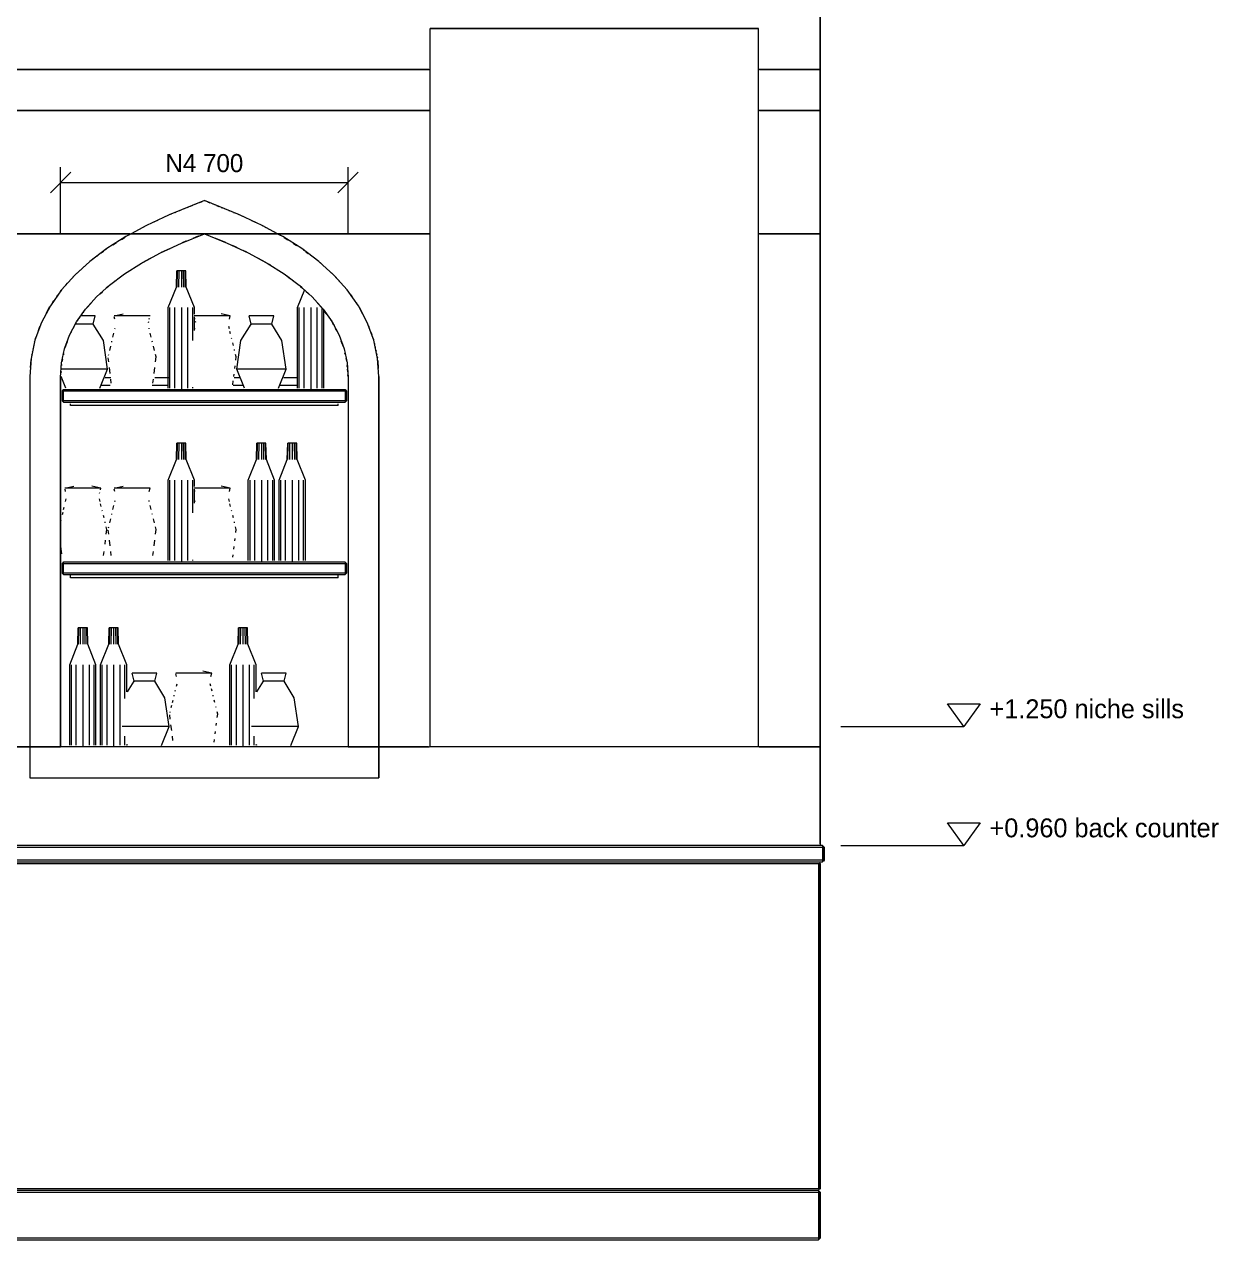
# Model space of a CAD drawing. Header units: metres. Extents: x 10 to 831, y 10 to 584.
# Drawn here: x 344.5 to 460.8, y 362 to 480.4 of the extents above; entities that cross this region are included whole.
import ezdxf
from ezdxf.enums import TextEntityAlignment as Align

# ---------------------------------------------------------------- set-up
doc = ezdxf.new("R2010")
doc.units = ezdxf.units.M
doc.layers.add('DIM', color=1, linetype='Continuous', lineweight=13)
doc.layers.add('VIS', color=8, linetype='Continuous', lineweight=13)

msp = doc.modelspace()

# ---------------------------------------------------------------- linework, layer by layer
at = {"layer": 'DIM'}
for p, q in [((347, 464), (349, 466)), ((348, 460), (348, 466.5)), ((375, 464), (377, 466)), ((376, 460), (376, 466.5)), ((348, 465), (376, 465)), ((424, 412), (436, 412)), ((424, 400.4), (436, 400.4))]:
    msp.add_line(p, q, dxfattribs=at)
for points in [[(434.4, 414.2), (437.6, 414.2), (436, 412), (434.4, 414.2)], [(434.4, 402.6), (437.6, 402.6), (436, 400.4), (434.4, 402.6)]]:
    msp.add_lwpolyline(points, dxfattribs=at)
at = {"layer": 'VIS'}
for p, q in [((422, 400.56), (422, 504)), ((422, 400.56), (422, 504)), ((422, 504), (422, 476)), ((422, 476), (422, 504)), ((416, 480), (384, 480)), ((384, 480), (384, 480)), ((384, 480), (416, 480)), ((384, 480), (384, 479.92)), ((384, 410), (384, 480)), ((416, 480), (416, 480)), ((416, 410), (416, 480)), ((416, 410), (416, 480)), ((383.8636, 476), (322.092, 476)), ((322.172, 476), (383.9436, 476)), ((422, 476), (415.9912, 476)), ((416.0712, 476), (422, 476)), ((422, 476), (421.92, 476)), ((422, 476), (422, 476)), ((422, 476), (422, 472)), ((422, 472), (422, 476)), ((422, 476), (422, 476)), ((383.9132, 472), (329.2636, 472)), ((329.3436, 472), (383.9932, 472)), ((422, 472), (415.9988, 472)), ((416.0788, 472), (422, 472)), ((422, 472), (421.92, 472)), ((422, 472), (422, 472)), ((422, 472), (422, 460)), ((422, 460), (422, 472)), ((422, 472), (422, 472)), ((362, 463.2388), (358.5612, 461.8396)), ((361.1028, 462.874), (361.3272, 462.9652)), ((361.5516, 463.0564), (361.7756, 463.1476)), ((362, 463.2388), (362.0748, 463.2084)), ((365.4388, 461.8396), (362, 463.2388)), ((362, 463.2388), (362, 463.2388)), ((362.2992, 463.1172), (362.5232, 463.026)), ((358.5612, 461.8396), (356.3688, 460.812)), ((358.1228, 461.634), (358.488, 461.8052)), ((358.7108, 461.9004), (358.7856, 461.9308)), ((359.1592, 462.0828), (359.234, 462.1132)), ((359.608, 462.2652), (359.6824, 462.296)), ((360.0564, 462.448), (360.1312, 462.4784)), ((360.3552, 462.5696), (360.43, 462.6)), ((360.6544, 462.6912), (360.8788, 462.7824)), ((362.7476, 462.9348), (362.972, 462.8436)), ((363.196, 462.752), (363.4204, 462.6608)), ((363.6448, 462.5696), (363.7196, 462.5392)), ((363.9436, 462.448), (364.0184, 462.4176)), ((364.3924, 462.2652), (364.4668, 462.2348)), ((364.8408, 462.0828), (364.9156, 462.0524)), ((365.2892, 461.9004), (365.364, 461.87)), ((367.6312, 460.812), (365.4388, 461.8396)), ((365.5848, 461.7708), (365.9504, 461.5996)), ((356.3688, 460.812), (354.8736, 460)), ((356.0696, 460.6496), (356.1444, 460.6904)), ((356.9532, 461.086), (357.4648, 461.3256)), ((366.608, 461.2916), (367.1196, 461.052)), ((367.6312, 460.812), (367.706, 460.7716)), ((369.1264, 460), (367.6312, 460.812)), ((367.9304, 460.6496), (368.0052, 460.6092)), ((354.786, 460), (338.5148, 460)), ((338.5952, 460), (354.8664, 460)), ((354.3528, 459.7172), (352.5136, 458.5488)), ((353.9284, 459.4476), (354.2824, 459.6724)), ((354.8736, 460), (354.3528, 459.7172)), ((354.7, 459.9056), (354.7868, 459.9528)), ((362, 460), (354.8736, 460)), ((354.8736, 460), (362, 460)), ((355.0232, 460.0812), (355.0976, 460.122)), ((355.322, 460.2436), (355.3968, 460.2844)), ((355.7704, 460.4872), (355.8452, 460.528)), ((359.764, 459.09), (362, 460)), ((361.4036, 459.7572), (360.882, 459.5448)), ((361.4036, 459.7572), (360.882, 459.5448)), ((360.9564, 459.5752), (361.4784, 459.7876)), ((362, 460), (369.1264, 460)), ((369.1264, 460), (362, 460)), ((362, 460), (364.236, 459.09)), ((362, 460), (362, 460)), ((364.0872, 459.1508), (363.118, 459.5448)), ((364.0872, 459.1508), (363.118, 459.5448)), ((363.1924, 459.5148), (364.1616, 459.1204)), ((368.2296, 460.4872), (368.304, 460.4468)), ((368.678, 460.2436), (368.7528, 460.2032)), ((368.9772, 460.0812), (369.1264, 460)), ((369.1264, 460), (369.0456, 460)), ((383.92, 460), (369.12, 460)), ((369.1264, 460), (369.1264, 460)), ((369.1264, 460), (369.3868, 459.8588)), ((369.6472, 459.7172), (369.1264, 460)), ((369.1264, 460), (369.1264, 460)), ((369.2, 460), (384, 460)), ((371.4864, 458.5488), (369.6472, 459.7172)), ((369.7884, 459.6272), (370.1424, 459.4028)), ((422, 460), (416, 460)), ((416.08, 460), (422, 460)), ((422, 460), (421.92, 460)), ((422, 460), (422, 460)), ((422, 460), (422, 410)), ((422, 410), (422, 460)), ((422, 460), (422, 460)), ((352.5136, 458.5488), (350.852, 457.2992)), ((351.96, 458.1324), (352.1676, 458.2884)), ((352.3752, 458.4448), (352.4444, 458.4968)), ((353.0796, 458.9084), (353.4332, 459.1332)), ((357.7224, 458.1332), (359.764, 459.09)), ((358.5972, 458.5432), (357.7952, 458.1676)), ((358.5972, 458.5432), (357.7952, 458.1676)), ((357.868, 458.2016), (358.67, 458.5776)), ((360.2112, 459.272), (359.8384, 459.1204)), ((360.2112, 459.272), (359.8384, 459.1204)), ((359.9128, 459.1508), (360.2856, 459.3024)), ((364.236, 459.09), (366.2776, 458.1332)), ((365.1112, 458.68), (364.7464, 458.8508)), ((365.1112, 458.68), (364.7464, 458.8508)), ((364.8196, 458.8168), (365.184, 458.646)), ((366.132, 458.2016), (365.7672, 458.3724)), ((366.132, 458.2016), (365.7672, 458.3724)), ((365.8404, 458.3384), (366.2048, 458.1676)), ((370.6376, 459.088), (370.9912, 458.8632)), ((373.148, 457.2992), (371.4864, 458.5488)), ((371.6248, 458.4448), (371.694, 458.3928)), ((371.9016, 458.2364), (372.1092, 458.0804)), ((350.852, 457.2992), (349.3724, 455.9608)), ((350.7288, 457.1876), (350.7904, 457.2436)), ((351.1292, 457.5076), (351.1984, 457.5596)), ((351.5444, 457.82), (351.6136, 457.872)), ((354.2224, 456.08), (355.8752, 457.13)), ((355.7372, 457.0424), (355.6684, 456.9988)), ((355.7372, 457.0424), (355.6684, 456.9988)), ((355.7372, 457.0424), (355.806, 457.0864)), ((355.8752, 457.13), (357.7224, 458.1332)), ((356.7276, 457.5932), (355.946, 457.1684)), ((356.7276, 457.5932), (355.946, 457.1684)), ((356.0172, 457.2072), (356.7988, 457.6316)), ((366.2776, 458.1332), (368.1248, 457.13)), ((367.9828, 457.2072), (367.2012, 457.6316)), ((367.9828, 457.2072), (367.2012, 457.6316)), ((367.2724, 457.5932), (368.054, 457.1684)), ((368.1248, 457.13), (369.7776, 456.08)), ((372.4556, 457.82), (372.5248, 457.768)), ((372.8708, 457.5076), (372.94, 457.4556)), ((374.6276, 455.9608), (373.148, 457.2992)), ((373.2712, 457.1876), (373.3328, 457.132)), ((349.3724, 455.9608), (348.0824, 454.5252)), ((349.05, 455.602), (349.3188, 455.9008)), ((349.6192, 456.1836), (349.6808, 456.2396)), ((349.8656, 456.4068), (349.9272, 456.4628)), ((350.2356, 456.7416), (350.2972, 456.7972)), ((350.4824, 456.9648), (350.544, 457.0204)), ((352.764, 454.9832), (354.2224, 456.08)), ((354.0896, 455.9804), (354.0232, 455.9304)), ((354.0896, 455.9804), (354.0232, 455.9304)), ((354.0896, 455.9804), (354.156, 456.03)), ((354.6356, 456.3424), (354.5664, 456.2988)), ((354.6356, 456.3424), (354.5664, 456.2988)), ((354.6356, 456.3424), (354.7044, 456.3864)), ((355.1864, 456.6924), (355.1176, 456.6488)), ((355.1864, 456.6924), (355.1176, 456.6488)), ((355.1864, 456.6924), (355.2552, 456.7364)), ((359.28, 454.8), (359.32, 456.4)), ((359.32, 456.4), (359.3496, 456.4)), ((359.3788, 456.4), (359.32, 456.4)), ((359.3444, 454.8), (359.3788, 456.4)), ((359.54, 456.4), (359.3788, 456.4)), ((359.52, 454.8), (359.54, 456.4)), ((359.76, 456.4), (359.54, 456.4)), ((359.76, 456.4), (359.76, 454.8)), ((359.98, 456.4), (359.76, 456.4)), ((360, 454.8), (359.98, 456.4)), ((360.1412, 456.4), (359.98, 456.4)), ((360.1756, 454.8), (360.1412, 456.4)), ((360.2, 456.4), (360.1412, 456.4)), ((360.24, 454.8), (360.2, 456.4)), ((368.4004, 456.9548), (368.3316, 456.9988)), ((368.4004, 456.9548), (368.3316, 456.9988)), ((368.4004, 456.9548), (368.4692, 456.9112)), ((368.676, 456.78), (368.6072, 456.8236)), ((368.676, 456.78), (368.6072, 456.8236)), ((368.676, 456.78), (368.7448, 456.7364)), ((369.0892, 456.5176), (369.0204, 456.5612)), ((369.0892, 456.5176), (369.0204, 456.5612)), ((369.0892, 456.5176), (369.158, 456.4736)), ((369.3644, 456.3424), (369.2956, 456.3864)), ((369.3644, 456.3424), (369.2956, 456.3864)), ((369.3644, 456.3424), (369.4336, 456.2988)), ((369.64, 456.1676), (369.5712, 456.2112)), ((369.64, 456.1676), (369.5712, 456.2112)), ((369.64, 456.1676), (369.7088, 456.1236)), ((369.7776, 456.08), (371.236, 454.9832)), ((369.9104, 455.9804), (369.844, 456.03)), ((369.9104, 455.9804), (369.844, 456.03)), ((369.9104, 455.9804), (369.9768, 455.9304)), ((373.5176, 456.9648), (373.5796, 456.9088)), ((373.7644, 456.7416), (373.826, 456.6856)), ((374.1344, 456.4068), (374.196, 456.3512)), ((374.3808, 456.1836), (374.4428, 456.128)), ((375.9176, 454.5252), (374.6276, 455.9608)), ((348.5124, 455.004), (348.6736, 455.1832)), ((351.5, 453.84), (352.764, 454.9832)), ((352.6376, 454.8688), (352.448, 454.6976)), ((352.6376, 454.8688), (352.448, 454.6976)), ((352.5112, 454.7548), (352.7008, 454.926)), ((353.0292, 455.1828), (352.9628, 455.1328)), ((353.0292, 455.1828), (352.9628, 455.1328)), ((353.0292, 455.1828), (353.0952, 455.2324)), ((353.2944, 455.382), (353.228, 455.3324)), ((353.2944, 455.382), (353.228, 455.3324)), ((353.2944, 455.382), (353.3604, 455.432)), ((353.5592, 455.5816), (353.4932, 455.5316)), ((353.5592, 455.5816), (353.4932, 455.5316)), ((353.5592, 455.5816), (353.6256, 455.6312)), ((353.8244, 455.7808), (353.7584, 455.7312)), ((353.8244, 455.7808), (353.7584, 455.7312)), ((353.8244, 455.7808), (353.8908, 455.8308)), ((358.48, 452.8), (359.28, 454.8)), ((361.04, 452.8), (360.24, 454.8)), ((370.308, 455.6812), (370.1092, 455.8308)), ((370.308, 455.6812), (370.1092, 455.8308)), ((370.1756, 455.7808), (370.3744, 455.6312)), ((370.5732, 455.482), (370.5068, 455.5316)), ((370.5732, 455.482), (370.5068, 455.5316)), ((370.5732, 455.482), (370.6396, 455.432)), ((370.9708, 455.1828), (370.9048, 455.2324)), ((370.9708, 455.1828), (370.9048, 455.2324)), ((370.9708, 455.1828), (371.0372, 455.1328)), ((371.236, 454.9832), (372.5, 453.84)), ((371.4888, 454.7548), (371.2992, 454.926)), ((371.4888, 454.7548), (371.2992, 454.926)), ((371.3624, 454.8688), (371.552, 454.6976)), ((374.7352, 455.8412), (375.3264, 455.1832)), ((348.0824, 454.5252), (346.9952, 452.9888)), ((347.5884, 453.8268), (347.7364, 454.0364)), ((347.9836, 454.3856), (348.0332, 454.4556)), ((350.4304, 452.65), (351.5, 453.84)), ((352.0056, 454.2972), (351.816, 454.126)), ((352.0056, 454.2972), (351.816, 454.126)), ((351.8792, 454.1828), (352.0688, 454.3544)), ((371.08, 452.8), (371.7876, 454.5692)), ((372.1208, 454.1828), (371.9312, 454.3544)), ((371.9944, 454.2972), (372.184, 454.126)), ((372.5, 453.84), (373.5696, 452.65)), ((377.0048, 452.9888), (375.9176, 454.5252)), ((376.0164, 454.3856), (376.0656, 454.316)), ((376.214, 454.1064), (376.3624, 453.8968)), ((376.5104, 453.6872), (376.56, 453.6176)), ((346.9952, 452.9888), (346.128, 451.3536)), ((346.6012, 452.2456), (346.956, 452.9144)), ((347.1932, 453.2684), (347.3412, 453.4776)), ((349.5556, 451.4132), (350.4304, 452.65)), ((350.236, 452.3752), (350.1876, 452.3064)), ((350.236, 452.3752), (350.1876, 452.3064)), ((350.236, 452.3752), (350.2848, 452.444)), ((350.906, 453.1788), (350.49, 452.716)), ((350.906, 453.1788), (350.49, 452.716)), ((350.5492, 452.7824), (350.9652, 453.2448)), ((358.48, 444.96), (358.48, 452.8)), ((358.6516, 444.96), (358.6516, 452.8)), ((359.12, 444.96), (359.12, 452.8)), ((359.76, 452.8), (359.76, 444.88)), ((360.4, 444.96), (360.4, 452.8)), ((360.8684, 449.6), (360.8684, 452.8)), ((361.04, 452.16), (361.04, 452.8)), ((371.08, 444.96), (371.08, 452.8)), ((371.2516, 444.96), (371.2516, 452.8)), ((371.72, 444.96), (371.72, 452.8)), ((372.36, 452.8), (372.36, 444.88)), ((373, 444.96), (373, 452.8)), ((373.4508, 452.7824), (373.0348, 453.2448)), ((373.094, 453.1788), (373.51, 452.716)), ((373.4684, 444.96), (373.4684, 452.72)), ((373.5696, 452.65), (374.4444, 451.4132)), ((373.64, 444.96), (373.64, 452.56)), ((373.8612, 452.2376), (373.7152, 452.444)), ((373.8612, 452.2376), (373.7152, 452.444)), ((373.764, 452.3752), (373.9096, 452.1692)), ((376.8068, 453.2684), (376.8564, 453.1984)), ((377.872, 451.3536), (377.0048, 452.9888)), ((377.0836, 452.8404), (377.4384, 452.1712)), ((346.128, 451.3536), (345.498, 449.63)), ((348.8752, 450.13), (349.5556, 451.4132)), ((349.4528, 451.2), (349.3988, 451.2)), ((349.48, 451.2708), (349.442, 451.1996)), ((349.7772, 451.2), (349.4528, 451.2)), ((349.48, 451.2708), (349.5176, 451.342)), ((349.6528, 451.5508), (349.604, 451.482)), ((349.6528, 451.5508), (349.7016, 451.6196)), ((350.16, 451.2), (349.7772, 451.2)), ((349.8472, 451.8256), (349.7988, 451.7568)), ((349.8472, 451.8256), (349.896, 451.8944)), ((350.0416, 452.1004), (349.9932, 452.0316)), ((350.0416, 452.1004), (349.9932, 452.0316)), ((350.0416, 452.1004), (350.0904, 452.1692)), ((350.16, 452), (350.0452, 452)), ((350.6192, 452), (350.16, 452)), ((350.5428, 451.2), (350.16, 451.2)), ((350.8672, 451.2), (350.5428, 451.2)), ((351.0084, 452), (350.6192, 452)), ((351.084, 451.2), (350.8672, 451.2)), ((351.2688, 452), (351.0084, 452)), ((351.16, 451.2), (351.084, 451.2)), ((351.16, 451.2), (351.36, 452)), ((352.16, 449.6), (351.16, 451.2)), ((351.36, 452), (351.2688, 452)), ((353.2052, 452), (353.2052, 452)), ((353.5528, 452), (353.2052, 452)), ((353.2832, 451.68), (353.2248, 451.92)), ((353.3648, 452.0364), (354.0824, 452.2)), ((354.1792, 452), (353.5528, 452)), ((354.96, 452), (354.1792, 452)), ((355.7412, 452), (354.96, 452)), ((356.3672, 452), (355.7412, 452)), ((356.7148, 452), (356.3672, 452)), ((356.5588, 451.36), (356.5784, 451.44)), ((356.7148, 452), (356.6352, 452.018)), ((356.6368, 451.68), (356.6564, 451.76)), ((356.7148, 452), (356.7148, 452)), ((361.0052, 452), (361.0052, 452)), ((361.3528, 452), (361.0052, 452)), ((361.04, 450.56), (361.04, 451.92)), ((361.0832, 451.68), (361.0636, 451.76)), ((361.1612, 451.36), (361.1416, 451.44)), ((361.9792, 452), (361.3528, 452)), ((362.76, 452), (361.9792, 452)), ((363.5412, 452), (362.76, 452)), ((364.1672, 452), (363.5412, 452)), ((364.5148, 452), (363.6376, 452.2)), ((364.5148, 452), (364.1672, 452)), ((364.4368, 451.68), (364.5148, 452)), ((364.5148, 452), (364.5148, 452)), ((365.56, 449.6), (366.56, 451.2)), ((366.56, 451.2), (366.36, 452)), ((366.36, 452), (366.3828, 452)), ((366.4512, 452), (366.36, 452)), ((366.7116, 452), (366.4512, 452)), ((366.56, 451.2), (366.5792, 451.2)), ((366.636, 451.2), (366.56, 451.2)), ((366.8528, 451.2), (366.636, 451.2)), ((367.1008, 452), (366.7116, 452)), ((367.1772, 451.2), (366.8528, 451.2)), ((367.56, 452), (367.1008, 452)), ((367.56, 451.2), (367.1772, 451.2)), ((368.0192, 452), (367.56, 452)), ((367.9428, 451.2), (367.56, 451.2)), ((368.2672, 451.2), (367.9428, 451.2)), ((368.4084, 452), (368.0192, 452)), ((368.484, 451.2), (368.2672, 451.2)), ((368.6688, 452), (368.4084, 452)), ((368.56, 451.2), (368.484, 451.2)), ((368.56, 451.2), (368.76, 452)), ((369.56, 449.6), (368.56, 451.2)), ((368.76, 452), (368.6688, 452)), ((374.0556, 451.9628), (374.0068, 452.0316)), ((374.0556, 451.9628), (374.0068, 452.0316)), ((374.0556, 451.9628), (374.104, 451.8944)), ((374.3472, 451.5508), (374.2988, 451.6196)), ((374.3472, 451.5508), (374.2988, 451.6196)), ((374.3472, 451.5508), (374.396, 451.482)), ((374.4444, 451.4132), (375.1252, 450.13)), ((374.5956, 451.128), (374.4824, 451.342)), ((374.5956, 451.128), (374.4824, 451.342)), ((374.52, 451.2708), (374.6336, 451.0568)), ((378.502, 449.63), (377.872, 451.3536)), ((345.5556, 449.7868), (345.6412, 450.0216)), ((345.8416, 450.57), (345.9848, 450.9616)), ((348.3888, 448.8), (348.8752, 450.13)), ((349.0264, 450.4152), (348.9884, 450.344)), ((349.0264, 450.4152), (349.064, 450.4864)), ((349.2532, 450.8428), (349.2152, 450.7716)), ((349.2532, 450.8428), (349.2908, 450.9144)), ((353.088, 449.92), (353.1856, 450.32)), ((353.2832, 450.72), (353.3028, 450.8)), ((356.6368, 450.72), (356.6176, 450.8)), ((356.832, 449.92), (356.7344, 450.32)), ((361.0832, 450.72), (361.1028, 450.8)), ((364.4368, 450.72), (364.3784, 450.96)), ((364.554, 450.24), (364.4952, 450.48)), ((374.898, 450.5576), (374.7848, 450.7716)), ((374.898, 450.5576), (374.7848, 450.7716)), ((374.8224, 450.7004), (374.936, 450.4864)), ((375.1252, 450.13), (375.6112, 448.8)), ((377.9864, 451.04), (378.0724, 450.8052)), ((378.2156, 450.4132), (378.3016, 450.1784)), ((345.498, 449.63), (345.1184, 447.8384)), ((345.3256, 448.8156), (345.3428, 448.8972)), ((345.3948, 449.1412), (345.412, 449.2228)), ((345.4636, 449.4672), (345.4808, 449.5484)), ((348.0972, 447.4232), (348.3888, 448.8)), ((348.632, 449.4648), (348.4192, 448.8832)), ((348.4496, 448.9664), (348.6624, 449.548)), ((352.56, 446.8), (352.16, 449.6)), ((352.776, 448.64), (352.8736, 449.04)), ((352.9712, 449.44), (352.9908, 449.52)), ((356.9488, 449.44), (356.9292, 449.52)), ((357.144, 448.64), (357.0464, 449.04)), ((364.6708, 449.76), (364.6516, 449.84)), ((364.8268, 449.12), (364.7684, 449.36)), ((365.16, 446.8), (365.56, 449.6)), ((369.96, 446.8), (369.56, 449.6)), ((375.5504, 448.9664), (375.3376, 449.548)), ((375.5504, 448.9664), (375.3376, 449.548)), ((375.368, 449.4648), (375.5808, 448.8832)), ((375.6112, 448.8), (375.9028, 447.4232)), ((378.4448, 449.7868), (378.4732, 449.7084)), ((378.8816, 447.8384), (378.502, 449.63)), ((378.5708, 449.3044), (378.588, 449.2228)), ((378.64, 448.9784), (378.6572, 448.8972)), ((345.1184, 447.8384), (345, 446.1024)), ((345.0592, 446.9704), (345.1128, 447.7516)), ((345.1876, 448.1644), (345.2048, 448.2456)), ((345.2568, 448.49), (345.274, 448.5712)), ((348.17, 447.7676), (348.1156, 447.5092)), ((348.1336, 447.5956), (348.1884, 447.8536)), ((348.2796, 448.2836), (348.2612, 448.1976)), ((348.2796, 448.2836), (348.2976, 448.3696)), ((352.6788, 447.52), (352.63, 447.92)), ((352.6592, 448.16), (352.6788, 448.24)), ((357.3, 448), (357.2412, 448.24)), ((357.2412, 447.52), (357.3, 448)), ((364.944, 448.64), (364.9244, 448.72)), ((365.1, 448), (365.0412, 448.24)), ((365.0608, 447.68), (365.1, 448)), ((375.7204, 448.2836), (375.7024, 448.3696)), ((375.7204, 448.2836), (375.7024, 448.3696)), ((375.7204, 448.2836), (375.7388, 448.1976)), ((375.8664, 447.5956), (375.8116, 447.8536)), ((375.8664, 447.5956), (375.8116, 447.8536)), ((375.83, 447.7676), (375.8844, 447.5092)), ((378.7088, 448.6528), (378.726, 448.5712)), ((378.778, 448.3272), (378.7952, 448.2456)), ((378.8468, 448.0012), (378.864, 447.92)), ((379, 446.1024), (378.8816, 447.8384)), ((378.8932, 447.6648), (378.9468, 446.8836)), ((348, 446), (348.0972, 447.4232)), ((348.0364, 446.5336), (348.0304, 446.4448)), ((348.0364, 446.5336), (348.0424, 446.6228)), ((348.0852, 447.2456), (348.0788, 447.1564)), ((348.0852, 447.2456), (348.0912, 447.3344)), ((348.4628, 446.8), (348.0988, 446.8)), ((349.2416, 446.8), (348.4628, 446.8)), ((350.16, 446.8), (349.2416, 446.8)), ((351.0784, 446.8), (350.16, 446.8)), ((351.8572, 446.8), (351.0784, 446.8)), ((351.8216, 444.954), (352.56, 446.8)), ((352.3772, 446.8), (351.8572, 446.8)), ((352.56, 446.8), (352.3772, 446.8)), ((352.8152, 446.4), (352.7468, 446.96)), ((357.1048, 446.4), (357.1732, 446.96)), ((364.9632, 446.88), (364.9924, 447.12)), ((365.8984, 444.954), (365.16, 446.8)), ((365.16, 446.8), (365.1784, 446.8)), ((365.3428, 446.8), (365.16, 446.8)), ((365.8628, 446.8), (365.3428, 446.8)), ((366.6416, 446.8), (365.8628, 446.8)), ((367.56, 446.8), (366.6416, 446.8)), ((368.4784, 446.8), (367.56, 446.8)), ((369.2572, 446.8), (368.4784, 446.8)), ((369.2216, 444.954), (369.96, 446.8)), ((369.7772, 446.8), (369.2572, 446.8)), ((369.96, 446.8), (369.7772, 446.8)), ((375.9028, 447.4232), (376, 446)), ((375.9272, 447.0676), (375.9212, 447.1564)), ((375.9272, 447.0676), (375.9212, 447.1564)), ((375.9272, 447.0676), (375.9332, 446.9784)), ((375.9636, 446.5336), (375.9452, 446.8008)), ((375.9636, 446.5336), (375.9452, 446.8008)), ((375.9512, 446.7116), (375.9696, 446.4448)), ((345, 446.1024), (345, 410)), ((348, 410), (348, 446)), ((348, 410.1608), (348, 445.9196)), ((348, 445.8392), (348, 431.9376)), ((348, 445.8392), (348, 410.0804)), ((348.4984, 444.954), (348.0368, 446.1076)), ((352.8168, 445.2), (351.9304, 445.2)), ((352.3332, 446), (352.8972, 446)), ((352.932, 445.44), (352.8836, 445.84)), ((358.4556, 445.2), (356.9252, 445.2)), ((356.988, 445.44), (357.0364, 445.84)), ((357.1668, 446), (358.536, 446)), ((364.7684, 445.28), (364.8172, 445.68)), ((365.7056, 445.2), (364.8196, 445.2)), ((364.866, 446.08), (364.8952, 446.32)), ((364.9, 446), (365.464, 446)), ((371.0224, 445.2), (369.3304, 445.2)), ((369.7332, 446), (371.1028, 446)), ((375.988, 446.178), (375.9816, 446.2668)), ((375.988, 446.178), (375.9816, 446.2668)), ((375.988, 446.178), (375.994, 446.0888)), ((376, 446), (376, 410)), ((379, 446.1024), (379, 410)), ((379, 410), (379, 446.1024)), ((348.28, 444.8), (348.16, 444.68)), ((348.16, 444.68), (348.28, 444.68)), ((348.16, 444.68), (348.16, 443.72)), ((348.28, 444.68), (348.28, 444.8)), ((348.28, 444.8), (348.28, 444.8)), ((375.72, 444.8), (348.28, 444.8)), ((348.28, 444.68), (375.72, 444.68)), ((348.28, 443.72), (348.28, 444.68)), ((360.8684, 444.96), (360.8684, 445.04)), ((375.72, 444.8), (375.72, 444.68)), ((375.84, 444.68), (375.72, 444.8)), ((375.72, 444.68), (375.84, 444.68)), ((375.72, 444.68), (375.72, 443.72)), ((375.84, 444.68), (375.78, 444.68)), ((375.84, 444.68), (375.84, 444.68)), ((375.84, 443.72), (375.84, 444.68)), ((375.84, 444.68), (375.84, 443.72)), ((348.28, 443.72), (348.16, 443.72)), ((348.16, 443.72), (348.28, 443.6)), ((348.16, 443.72), (348.16, 443.72)), ((348.28, 443.6), (348.28, 443.72)), ((375.72, 443.72), (348.28, 443.72)), ((348.28, 443.6), (375.72, 443.6)), ((348.96, 443.28), (348.96, 443.44)), ((348.96, 443.28), (348.96, 443.28)), ((375.04, 443.28), (348.96, 443.28)), ((375.04, 443.28), (375.04, 443.44)), ((375.04, 443.28), (375.04, 443.44)), ((375.04, 443.28), (375.04, 443.28)), ((375.72, 443.6), (375.84, 443.72)), ((375.84, 443.72), (375.72, 443.72)), ((375.72, 443.72), (375.72, 443.6)), ((375.72, 443.6), (375.72, 443.6)), ((375.84, 443.72), (375.78, 443.66)), ((375.84, 443.72), (375.84, 443.72)), ((359.28, 438), (359.32, 439.6)), ((359.32, 439.6), (359.3496, 439.6)), ((359.3788, 439.6), (359.32, 439.6)), ((359.3444, 438), (359.3788, 439.6)), ((359.54, 439.6), (359.3788, 439.6)), ((359.52, 438), (359.54, 439.6)), ((359.76, 439.6), (359.54, 439.6)), ((359.76, 439.6), (359.76, 438)), ((359.98, 439.6), (359.76, 439.6)), ((360, 438), (359.98, 439.6)), ((360.1412, 439.6), (359.98, 439.6)), ((360.1756, 438), (360.1412, 439.6)), ((360.2, 439.6), (360.1412, 439.6)), ((360.24, 438), (360.2, 439.6)), ((367.08, 438), (367.12, 439.6)), ((367.12, 439.6), (367.1496, 439.6)), ((367.1788, 439.6), (367.12, 439.6)), ((367.1444, 438), (367.1788, 439.6)), ((367.34, 439.6), (367.1788, 439.6)), ((367.32, 438), (367.34, 439.6)), ((367.56, 439.6), (367.34, 439.6)), ((367.56, 439.6), (367.56, 438)), ((367.78, 439.6), (367.56, 439.6)), ((367.8, 438), (367.78, 439.6)), ((367.9412, 439.6), (367.78, 439.6)), ((367.9756, 438), (367.9412, 439.6)), ((368, 439.6), (367.9412, 439.6)), ((368.04, 438), (368, 439.6)), ((370.08, 438), (370.12, 439.6)), ((370.12, 439.6), (370.1496, 439.6)), ((370.1788, 439.6), (370.12, 439.6)), ((370.1444, 438), (370.1788, 439.6)), ((370.34, 439.6), (370.1788, 439.6)), ((370.32, 438), (370.34, 439.6)), ((370.56, 439.6), (370.34, 439.6)), ((370.56, 439.6), (370.56, 438)), ((370.78, 439.6), (370.56, 439.6)), ((370.8, 438), (370.78, 439.6)), ((370.9412, 439.6), (370.78, 439.6)), ((370.9756, 438), (370.9412, 439.6)), ((371, 439.6), (370.9412, 439.6)), ((371.04, 438), (371, 439.6)), ((358.48, 436), (359.28, 438)), ((361.04, 436), (360.24, 438)), ((366.28, 436), (367.08, 438)), ((368.84, 436), (368.04, 438)), ((369.28, 436), (370.08, 438)), ((371.84, 436), (371.04, 438)), ((358.48, 428.16), (358.48, 436)), ((358.6516, 428.16), (358.6516, 436)), ((359.12, 428.16), (359.12, 436)), ((359.76, 436), (359.76, 428.08)), ((360.4, 428.16), (360.4, 436)), ((360.8684, 432.8), (360.8684, 436)), ((361.04, 435.36), (361.04, 436)), ((366.28, 428.16), (366.28, 436)), ((366.4516, 428.16), (366.4516, 436)), ((366.92, 428.16), (366.92, 436)), ((367.56, 436), (367.56, 428.08)), ((368.2, 428.16), (368.2, 436)), ((368.6684, 428.16), (368.6684, 436)), ((368.84, 428.16), (368.84, 436)), ((369.28, 428.16), (369.28, 436)), ((369.4516, 428.16), (369.4516, 436)), ((369.92, 428.16), (369.92, 436)), ((370.56, 436), (370.56, 428.08)), ((371.2, 428.16), (371.2, 436)), ((371.6684, 428.16), (371.6684, 436)), ((371.84, 428.16), (371.84, 436)), ((348.4052, 435.2), (348.4052, 435.2)), ((348.7528, 435.2), (348.4052, 435.2)), ((348.4832, 434.88), (348.4248, 435.12)), ((348.5648, 435.2364), (349.2828, 435.4)), ((349.3792, 435.2), (348.7528, 435.2)), ((350.16, 435.2), (349.3792, 435.2)), ((350.9412, 435.2), (350.16, 435.2)), ((351.5672, 435.2), (350.9412, 435.2)), ((351.9148, 435.2), (351.0376, 435.4)), ((351.9148, 435.2), (351.5672, 435.2)), ((351.798, 434.72), (351.8172, 434.8)), ((351.876, 435.04), (351.9148, 435.2)), ((351.9148, 435.2), (351.9148, 435.2)), ((353.2052, 435.2), (353.2052, 435.2)), ((353.5528, 435.2), (353.2052, 435.2)), ((353.2832, 434.88), (353.2248, 435.12)), ((353.3648, 435.2364), (354.0824, 435.4)), ((354.1792, 435.2), (353.5528, 435.2)), ((354.96, 435.2), (354.1792, 435.2)), ((355.7412, 435.2), (354.96, 435.2)), ((356.3672, 435.2), (355.7412, 435.2)), ((356.7148, 435.2), (356.3672, 435.2)), ((356.7148, 435.2), (356.6352, 435.218)), ((356.6368, 434.88), (356.7148, 435.2)), ((356.7148, 435.2), (356.7148, 435.2)), ((361.0052, 435.2), (361.0052, 435.2)), ((361.3528, 435.2), (361.0052, 435.2)), ((361.0832, 434.88), (361.0248, 435.12)), ((361.04, 433.76), (361.04, 435.12)), ((361.9792, 435.2), (361.3528, 435.2)), ((362.76, 435.2), (361.9792, 435.2)), ((363.5412, 435.2), (362.76, 435.2)), ((364.1672, 435.2), (363.5412, 435.2)), ((364.5148, 435.2), (363.6376, 435.4)), ((364.5148, 435.2), (364.1672, 435.2)), ((364.4368, 434.88), (364.5148, 435.2)), ((364.5148, 435.2), (364.5148, 435.2)), ((348.288, 433.12), (348.3468, 433.36)), ((348.4832, 433.92), (348.5416, 434.16)), ((351.8368, 433.92), (351.7784, 434.16)), ((351.954, 433.44), (351.8952, 433.68)), ((353.088, 433.12), (353.1856, 433.52)), ((353.2832, 433.92), (353.3028, 434)), ((356.6368, 433.92), (356.6176, 434)), ((356.832, 433.12), (356.7344, 433.52)), ((361.0832, 433.92), (361.1028, 434)), ((364.4368, 433.92), (364.3784, 434.16)), ((364.554, 433.44), (364.4952, 433.68)), ((348.1712, 432.64), (348.2296, 432.88)), ((352.0708, 432.96), (352.0512, 433.04)), ((352.2268, 432.32), (352.1684, 432.56)), ((352.776, 431.84), (352.8736, 432.24)), ((352.9712, 432.64), (352.9908, 432.72)), ((356.9488, 432.64), (356.9292, 432.72)), ((357.144, 431.84), (357.0464, 432.24)), ((364.6708, 432.96), (364.6516, 433.04)), ((364.8268, 432.32), (364.7684, 432.56)), ((348.0152, 432), (348.0348, 432.08)), ((352.344, 431.84), (352.3244, 431.92)), ((352.5, 431.2), (352.4412, 431.44)), ((352.4412, 430.72), (352.5, 431.2)), ((352.6788, 430.72), (352.63, 431.12)), ((352.6592, 431.36), (352.6788, 431.44)), ((357.3, 431.2), (357.2412, 431.44)), ((357.2412, 430.72), (357.3, 431.2)), ((364.944, 431.84), (364.9244, 431.92)), ((365.1, 431.2), (365.0412, 431.44)), ((365.0608, 430.88), (365.1, 431.2)), ((352.3244, 429.76), (352.3732, 430.16)), ((352.8152, 429.6), (352.7468, 430.16)), ((357.1048, 429.6), (357.1732, 430.16)), ((364.9632, 430.08), (364.9924, 430.32)), ((348, 429.6072), (348, 410.0804)), ((348.1128, 428.8), (348.0248, 429.52)), ((352.188, 428.64), (352.2364, 429.04)), ((352.932, 428.64), (352.8836, 429.04)), ((356.988, 428.64), (357.0364, 429.04)), ((364.7684, 428.48), (364.7976, 428.72)), ((364.866, 429.28), (364.8952, 429.52)), ((348.28, 428), (348.16, 427.88)), ((348.16, 427.88), (348.28, 427.88)), ((348.16, 427.88), (348.16, 426.92)), ((348.21, 428), (348.2488, 428)), ((348.28, 427.88), (348.28, 428)), ((348.28, 428), (348.28, 428)), ((375.72, 428), (348.28, 428)), ((348.28, 427.88), (375.72, 427.88)), ((348.28, 426.92), (348.28, 427.88)), ((360.8684, 428.16), (360.8684, 428.24)), ((375.72, 428), (375.72, 427.88)), ((375.84, 427.88), (375.72, 428)), ((375.72, 427.88), (375.84, 427.88)), ((375.72, 427.88), (375.72, 426.92)), ((375.84, 427.88), (375.78, 427.88)), ((375.84, 427.88), (375.84, 427.88)), ((375.84, 426.92), (375.84, 427.88)), ((375.84, 427.88), (375.84, 426.92)), ((348.28, 426.92), (348.16, 426.92)), ((348.16, 426.92), (348.28, 426.8)), ((348.16, 426.92), (348.16, 426.92)), ((348.28, 426.8), (348.28, 426.92)), ((375.72, 426.92), (348.28, 426.92)), ((348.28, 426.8), (375.72, 426.8)), ((348.96, 426.48), (348.96, 426.72)), ((348.96, 426.48), (348.96, 426.48)), ((375.04, 426.48), (348.96, 426.48)), ((375.04, 426.48), (375.04, 426.72)), ((375.04, 426.48), (375.04, 426.72)), ((375.04, 426.48), (375.04, 426.48)), ((375.72, 426.8), (375.84, 426.92)), ((375.84, 426.92), (375.72, 426.92)), ((375.72, 426.92), (375.72, 426.8)), ((375.72, 426.8), (375.72, 426.8)), ((375.84, 426.92), (375.78, 426.86)), ((375.84, 426.92), (375.84, 426.92)), ((349.68, 420), (349.72, 421.6)), ((349.72, 421.6), (349.7496, 421.6)), ((349.7788, 421.6), (349.72, 421.6)), ((349.7444, 420), (349.7788, 421.6)), ((349.94, 421.6), (349.7788, 421.6)), ((349.92, 420), (349.94, 421.6)), ((350.16, 421.6), (349.94, 421.6)), ((350.16, 421.6), (350.16, 420)), ((350.38, 421.6), (350.16, 421.6)), ((350.4, 420), (350.38, 421.6)), ((350.5412, 421.6), (350.38, 421.6)), ((350.5756, 420), (350.5412, 421.6)), ((350.6, 421.6), (350.5412, 421.6)), ((350.64, 420), (350.6, 421.6)), ((352.68, 420), (352.72, 421.6)), ((352.72, 421.6), (352.7496, 421.6)), ((352.7788, 421.6), (352.72, 421.6)), ((352.7444, 420), (352.7788, 421.6)), ((352.94, 421.6), (352.7788, 421.6)), ((352.92, 420), (352.94, 421.6)), ((353.16, 421.6), (352.94, 421.6)), ((353.16, 421.6), (353.16, 420)), ((353.38, 421.6), (353.16, 421.6)), ((353.4, 420), (353.38, 421.6)), ((353.5412, 421.6), (353.38, 421.6)), ((353.5756, 420), (353.5412, 421.6)), ((353.6, 421.6), (353.5412, 421.6)), ((353.64, 420), (353.6, 421.6)), ((365.28, 420), (365.32, 421.6)), ((365.32, 421.6), (365.3496, 421.6)), ((365.3788, 421.6), (365.32, 421.6)), ((365.3444, 420), (365.3788, 421.6)), ((365.54, 421.6), (365.3788, 421.6)), ((365.52, 420), (365.54, 421.6)), ((365.76, 421.6), (365.54, 421.6)), ((365.76, 421.6), (365.76, 420)), ((365.98, 421.6), (365.76, 421.6)), ((366, 420), (365.98, 421.6)), ((366.1412, 421.6), (365.98, 421.6)), ((366.1756, 420), (366.1412, 421.6)), ((366.2, 421.6), (366.1412, 421.6)), ((366.24, 420), (366.2, 421.6)), ((348.88, 418), (349.68, 420)), ((351.44, 418), (350.64, 420)), ((351.88, 418), (352.68, 420)), ((354.44, 418), (353.64, 420)), ((364.48, 418), (365.28, 420)), ((367.04, 418), (366.24, 420)), ((348.88, 410.1632), (348.88, 418)), ((349.0516, 410.1632), (349.0516, 418)), ((349.52, 410.1632), (349.52, 418)), ((350.16, 418), (350.16, 410.0816)), ((350.8, 410.1632), (350.8, 418)), ((351.2684, 410.1632), (351.2684, 418)), ((351.44, 410.1632), (351.44, 418)), ((351.88, 410.1632), (351.88, 418)), ((352.0516, 410.1632), (352.0516, 418)), ((352.52, 410.1632), (352.52, 418)), ((353.16, 418), (353.16, 410.0816)), ((353.8, 410.1632), (353.8, 418)), ((354.2684, 414.7348), (354.2684, 418)), ((354.44, 415.3876), (354.44, 418)), ((364.48, 410.1632), (364.48, 418)), ((364.6516, 410.1632), (364.6516, 418)), ((365.12, 410.1632), (365.12, 418)), ((365.76, 418), (365.76, 410.0816)), ((366.4, 410.1632), (366.4, 418)), ((366.8684, 414.7348), (366.8684, 418)), ((367.04, 415.3876), (367.04, 418)), ((355.16, 416.4), (354.96, 417.2)), ((354.96, 417.2), (354.9828, 417.2)), ((355.0512, 417.2), (354.96, 417.2)), ((355.3116, 417.2), (355.0512, 417.2)), ((355.7008, 417.2), (355.3116, 417.2)), ((356.16, 417.2), (355.7008, 417.2)), ((356.6192, 417.2), (356.16, 417.2)), ((357.0084, 417.2), (356.6192, 417.2)), ((357.2688, 417.2), (357.0084, 417.2)), ((357.16, 416.4), (357.36, 417.2)), ((357.36, 417.2), (357.2688, 417.2)), ((359.2052, 417.2), (359.2052, 417.2)), ((359.5528, 417.2), (359.2052, 417.2)), ((359.2832, 416.88), (359.2248, 417.12)), ((360.1792, 417.2), (359.5528, 417.2)), ((360.96, 417.2), (360.1792, 417.2)), ((361.7412, 417.2), (360.96, 417.2)), ((362.3672, 417.2), (361.7412, 417.2)), ((362.7148, 417.2), (361.8376, 417.4)), ((362.7148, 417.2), (362.3672, 417.2)), ((362.6368, 416.88), (362.7148, 417.2)), ((362.7148, 417.2), (362.7148, 417.2)), ((367.76, 416.4), (367.56, 417.2)), ((367.56, 417.2), (367.5828, 417.2)), ((367.6512, 417.2), (367.56, 417.2)), ((367.9116, 417.2), (367.6512, 417.2)), ((368.3008, 417.2), (367.9116, 417.2)), ((368.76, 417.2), (368.3008, 417.2)), ((369.2192, 417.2), (368.76, 417.2)), ((369.6084, 417.2), (369.2192, 417.2)), ((369.8688, 417.2), (369.6084, 417.2)), ((369.76, 416.4), (369.96, 417.2)), ((369.96, 417.2), (369.8688, 417.2)), ((354.5236, 415.382), (355.16, 416.4)), ((355.16, 416.4), (355.1792, 416.4)), ((355.236, 416.4), (355.16, 416.4)), ((355.4528, 416.4), (355.236, 416.4)), ((355.7772, 416.4), (355.4528, 416.4)), ((356.16, 416.4), (355.7772, 416.4)), ((356.5428, 416.4), (356.16, 416.4)), ((356.8672, 416.4), (356.5428, 416.4)), ((357.084, 416.4), (356.8672, 416.4)), ((357.16, 416.4), (357.084, 416.4)), ((358.16, 414.8), (357.16, 416.4)), ((359.2832, 415.92), (359.3416, 416.16)), ((362.6368, 415.92), (362.5784, 416.16)), ((362.754, 415.44), (362.6952, 415.68)), ((367.1236, 415.382), (367.76, 416.4)), ((367.76, 416.4), (367.7792, 416.4)), ((367.836, 416.4), (367.76, 416.4)), ((368.0528, 416.4), (367.836, 416.4)), ((368.3772, 416.4), (368.0528, 416.4)), ((368.76, 416.4), (368.3772, 416.4)), ((369.1428, 416.4), (368.76, 416.4)), ((369.4672, 416.4), (369.1428, 416.4)), ((369.684, 416.4), (369.4672, 416.4)), ((369.76, 416.4), (369.684, 416.4)), ((370.76, 414.8), (369.76, 416.4)), ((358.56, 412), (358.16, 414.8)), ((358.8932, 414.32), (358.9516, 414.56)), ((359.0492, 414.96), (359.0688, 415.04)), ((359.166, 415.44), (359.1856, 415.52)), ((362.8708, 414.96), (362.8516, 415.04)), ((363.0268, 414.32), (362.9684, 414.56)), ((371.16, 412), (370.76, 414.8)), ((358.6592, 413.36), (358.6788, 413.44)), ((358.776, 413.84), (358.8348, 414.08)), ((363.144, 413.84), (363.1244, 413.92)), ((363.3, 413.2), (363.2412, 413.44)), ((358.6788, 412.72), (358.63, 413.12)), ((358.8152, 411.6), (358.7468, 412.16)), ((363.1632, 412.08), (363.1924, 412.32)), ((363.2608, 412.88), (363.3, 413.2)), ((354.4628, 412), (353.9948, 412)), ((354.2684, 410.1632), (354.2684, 411.0612)), ((355.2416, 412), (354.4628, 412)), ((356.16, 412), (355.2416, 412)), ((357.0784, 412), (356.16, 412)), ((357.8572, 412), (357.0784, 412)), ((357.8216, 410.154), (358.56, 412)), ((358.3772, 412), (357.8572, 412)), ((358.56, 412), (358.3772, 412)), ((358.932, 410.64), (358.8836, 411.04)), ((363.066, 411.28), (363.0952, 411.52)), ((367.0628, 412), (366.5948, 412)), ((366.8684, 410.1632), (366.8684, 411.0612)), ((367.8416, 412), (367.0628, 412)), ((368.76, 412), (367.8416, 412)), ((369.6784, 412), (368.76, 412)), ((370.4572, 412), (369.6784, 412)), ((370.4216, 410.154), (371.16, 412)), ((370.9772, 412), (370.4572, 412)), ((371.16, 412), (370.9772, 412)), ((344.96, 410), (338.96, 410)), ((339.04, 410), (345.04, 410)), ((345, 410), (348, 410)), ((348, 410), (345, 410)), ((345, 410), (345, 407)), ((376, 410), (348, 410)), ((354.44, 410.1632), (354.44, 410.2448)), ((354.4984, 410.154), (354.4676, 410.2308)), ((362.9684, 410.48), (362.9976, 410.72)), ((367.04, 410.1632), (367.04, 410.2448)), ((367.0984, 410.154), (367.0676, 410.2308)), ((376, 410), (379, 410)), ((379, 410), (376, 410)), ((379, 410), (378.9168, 410)), ((383.8536, 410), (378.9652, 410)), ((379, 410), (379, 410)), ((379, 410), (379, 407)), ((379, 407), (379, 410)), ((379, 410), (379, 410)), ((379.0452, 410), (383.934, 410)), ((416, 410), (384, 410)), ((384, 410), (384, 410)), ((422, 410), (415.9896, 410)), ((416, 410), (416, 410)), ((416.0696, 410), (422, 410)), ((422, 410), (421.92, 410)), ((422, 410), (422, 400.48)), ((422, 400.56), (422, 410)), ((422, 410), (422, 410)), ((422, 410), (422, 410)), ((345, 407), (379, 407)), ((379, 407), (378.92, 407)), ((379, 407), (379, 407)), ((422.24, 400.4), (193.76, 400.4)), ((193.76, 400.24), (422.24, 400.24)), ((422.24, 400.4), (422.24, 400.24)), ((422.4, 400.24), (422.24, 400.4)), ((422.24, 400.24), (422.4, 400.24)), ((422.24, 400.24), (422.24, 398.96)), ((422.4, 400.24), (422.32, 400.24)), ((422.4, 400.24), (422.4, 400.24)), ((422.4, 398.96), (422.4, 400.24)), ((422.4, 400.24), (422.4, 398.96)), ((422.24, 398.96), (193.76, 398.96)), ((193.76, 398.8), (422.24, 398.8)), ((194.16, 398.64), (421.84, 398.64)), ((421.84, 398.64), (422, 398.64)), ((421.84, 398.64), (421.84, 366.96)), ((422, 398.64), (421.92, 398.72)), ((422, 398.64), (421.92, 398.64)), ((422, 398.64), (422, 366.96)), ((422, 366.96), (422, 398.64)), ((422, 398.64), (422, 398.64)), ((422.24, 398.8), (422.4, 398.96)), ((422.4, 398.96), (422.24, 398.96)), ((422.24, 398.96), (422.24, 398.8)), ((422.24, 398.8), (422.24, 398.8)), ((422.4, 398.96), (422.32, 398.88)), ((422.4, 398.96), (422.4, 398.96)), ((421.84, 366.96), (194.16, 366.96)), ((421.84, 366.8), (194.16, 366.8)), ((194.16, 366.64), (421.84, 366.64)), ((422, 366.96), (421.84, 366.96)), ((421.84, 366.96), (421.84, 366.88)), ((421.84, 366.8), (421.84, 366.64)), ((422, 366.64), (421.84, 366.8)), ((421.84, 366.64), (422, 366.64)), ((421.84, 366.64), (421.84, 362.16)), ((422, 366.96), (421.92, 366.88)), ((422, 366.64), (421.92, 366.64)), ((422, 366.96), (422, 366.96)), ((422, 366.64), (422, 366.64)), ((422, 362.16), (422, 366.64)), ((422, 366.64), (422, 362.16)), ((421.84, 362.16), (194.16, 362.16)), ((194.16, 362), (421.84, 362)), ((421.84, 362), (422, 362.16)), ((422, 362.16), (421.84, 362.16)), ((421.84, 362.16), (421.84, 362)), ((421.84, 362), (421.84, 362)), ((422, 362.16), (421.92, 362.08)), ((422, 362.16), (422, 362.16))]:
    msp.add_line(p, q, dxfattribs=at)

# ---------------------------------------------------------------- texts
at = {"layer": 'DIM'}
msp.add_text('N4 700', height=1.76, dxfattribs=at).set_placement((362, 466), align=Align.CENTER)
for s, p in [('+1.250 niche sills', (438.5, 412.8)), ('+0.960 back counter', (438.5, 401.2))]:
    msp.add_text(s, height=1.84, dxfattribs=at).set_placement(p)

doc.saveas('drawing.dxf')
